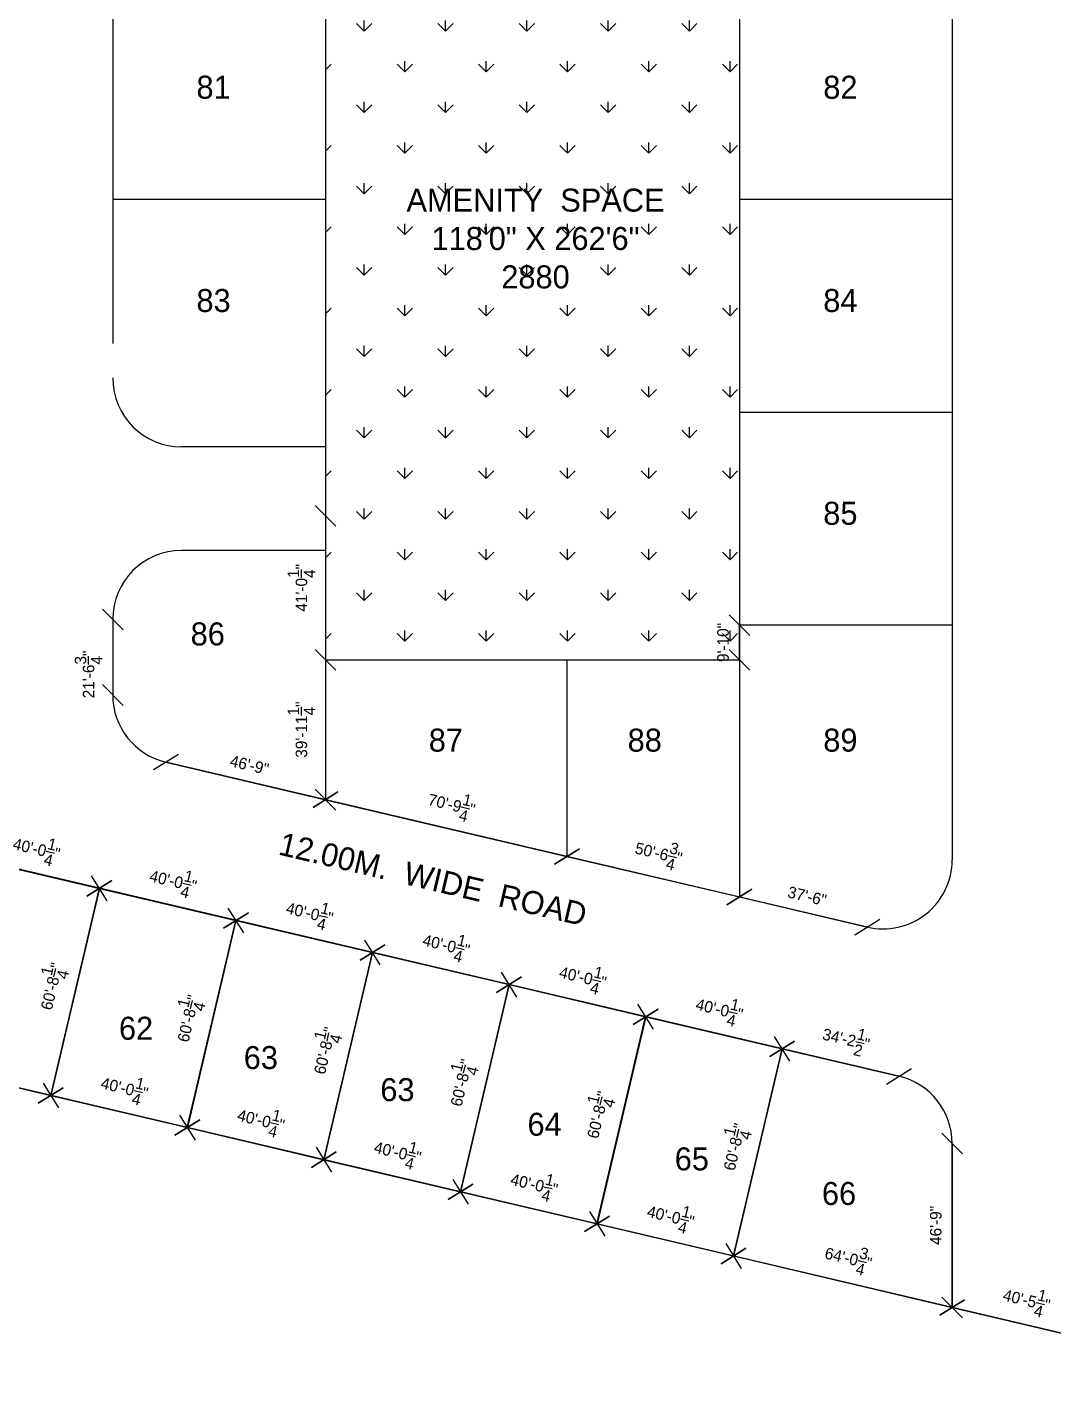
# Model space of a CAD drawing. Header units: inches. Extents: x 250 to 814, y -1477 to -285.
# Drawn here: x 521.33 to 530.26, y -858.8 to -847.08 of the extents above; entities that cross this region are included whole.
import ezdxf

# ---------------------------------------------------------------- set-up
doc = ezdxf.new("R2010")
doc.units = ezdxf.units.IN
doc.header["$MEASUREMENT"] = 0
doc.styles.get("Standard").update_dxf_attribs({"font": 'FRAMDCN.TTF', "height": 0.2})
doc.styles.add('style1', font='FRAMDCN.TTF', dxfattribs={"height": 0.1})
doc.dimstyles.new('Copy of 1000', dxfattribs={"dimtxt": 0.18, "dimasz": 0.18, "dimexe": 0.18, "dimexo": 0.0625, "dimgap": 0.09, "dimtad": 1, "dimtoh": 1, "dimlfac": 393.7, "dimzin": 0, "dimdsep": 46, "dimlunit": 4, "dimtxsty": 'Standard', "dimblk": 'OBLIQUE', "dimcen": 0.09, "dimse1": 1, "dimse2": 1, "dimadec": 0, "dimazin": 0, "dimtfac": 1, "dimtofl": 0, "dimtmove": 0, "dimatfit": 3, "dimfxl": 1, "dimtolj": 1, "dimtzin": 0, "dimarcsym": 0})

# ---------------------------------------------------------------- blocks, each defined once
blk = doc.blocks.new('_Oblique')
at = {"color": 0, "linetype": 'ByBlock', "lineweight": -2}
blk.add_line((-0.5, -0.5), (0.5, 0.5), dxfattribs=at)
blk = doc.blocks.new('*D518')
at = {"color": 0, "lineweight": -2, "transparency": 16777216}
blk.add_line((527.9, -855.96), (528.915, -856.199), dxfattribs=at)
at = {"layer": 'Defpoints', "color": 0, "transparency": 16777216}
for p in [(527.9, -855.96), (528.915, -856.199), (528.915, -856.199)]:
    blk.add_point(p, dxfattribs=at)
at = {"color": 0, "lineweight": -2, "transparency": 16777216, "xscale": 0.18, "yscale": 0.18, "zscale": 0.18}
for p, rotation in [((527.9, -855.96), 166.7757726690896), ((528.915, -856.199), 346.7757726690896)]:
    blk.add_blockref('_Oblique', p, dxfattribs=dict(at, rotation=rotation))
at = {"color": 0, "transparency": 16777216, "insert": (528.456, -855.876), "char_height": 0.1, "attachment_point": 5, "rotation": 346.7758, "style": 'style1'}
blk.add_mtext('\\A1;34\'-2{\\H1.000000x;\\S1/2;}"', dxfattribs=at)
blk = doc.blocks.new('*D519')
at = {"color": 0, "lineweight": -2, "transparency": 16777216}
blk.add_line((529.378, -858.208), (529.378, -856.783), dxfattribs=at)
at = {"layer": 'Defpoints', "color": 0, "transparency": 16777216}
for p in [(529.378, -856.783), (529.378, -856.783), (529.378, -858.208)]:
    blk.add_point(p, dxfattribs=at)
at = {"color": 0, "lineweight": -2, "transparency": 16777216, "xscale": 0.18, "yscale": 0.18, "zscale": 0.18}
for p, rotation in [((529.378, -856.783), 90), ((529.378, -858.208), 270)]:
    blk.add_blockref('_Oblique', p, dxfattribs=dict(at, rotation=rotation))
at = {"color": 0, "transparency": 16777216, "insert": (529.236, -857.495), "char_height": 0.1, "attachment_point": 5, "rotation": 90, "style": 'style1'}
blk.add_mtext('\\A1;46\'-9"', dxfattribs=at)
blk = doc.blocks.new('*D575')
at = {"color": 0, "lineweight": -2, "transparency": 16777216}
blk.add_line((522.078, -852.227), (522.078, -852.884), dxfattribs=at)
at = {"layer": 'Defpoints', "color": 0, "transparency": 16777216}
for p in [(522.078, -852.227), (522.078, -852.884), (522.078, -852.884)]:
    blk.add_point(p, dxfattribs=at)
at = {"color": 0, "lineweight": -2, "transparency": 16777216, "xscale": 0.18, "yscale": 0.18, "zscale": 0.18}
for p, rotation in [((522.078, -852.227), 90), ((522.078, -852.884), 270)]:
    blk.add_blockref('_Oblique', p, dxfattribs=dict(at, rotation=rotation))
at = {"color": 0, "transparency": 16777216, "insert": (521.868, -852.705), "char_height": 0.1, "attachment_point": 5, "rotation": 90, "style": 'style1'}
blk.add_mtext('\\A1;21\'-6{\\H1.000000x;\\S3/4;}"', dxfattribs=at)
blk = doc.blocks.new('*D576')
at = {"color": 0, "lineweight": -2, "transparency": 16777216}
blk.add_line((522.541, -853.468), (523.928, -853.794), dxfattribs=at)
at = {"layer": 'Defpoints', "color": 0, "transparency": 16777216}
for p in [(522.541, -853.468), (523.928, -853.794), (523.928, -853.794)]:
    blk.add_point(p, dxfattribs=at)
at = {"color": 0, "lineweight": -2, "transparency": 16777216, "xscale": 0.18, "yscale": 0.18, "zscale": 0.18}
for p, rotation in [((522.541, -853.468), 166.7757726689368), ((523.928, -853.794), 346.7757726689368)]:
    blk.add_blockref('_Oblique', p, dxfattribs=dict(at, rotation=rotation))
at = {"color": 0, "transparency": 16777216, "insert": (523.267, -853.493), "char_height": 0.1, "attachment_point": 5, "rotation": 346.7758, "style": 'style1'}
blk.add_mtext('\\A1;46\'-9"', dxfattribs=at)
blk = doc.blocks.new('*D577')
at = {"color": 0, "lineweight": -2, "transparency": 16777216}
blk.add_line((523.928, -853.794), (526.028, -854.287), dxfattribs=at)
at = {"layer": 'Defpoints', "color": 0, "transparency": 16777216}
for p in [(523.928, -853.794), (526.028, -854.287), (526.028, -854.287)]:
    blk.add_point(p, dxfattribs=at)
at = {"color": 0, "lineweight": -2, "transparency": 16777216, "xscale": 0.18, "yscale": 0.18, "zscale": 0.18}
for p, rotation in [((523.928, -853.794), 166.7757726689377), ((526.028, -854.287), 346.7757726689377)]:
    blk.add_blockref('_Oblique', p, dxfattribs=dict(at, rotation=rotation))
at = {"color": 0, "transparency": 16777216, "insert": (525.026, -853.837), "char_height": 0.1, "attachment_point": 5, "rotation": 346.7758, "style": 'style1'}
blk.add_mtext('\\A1;70\'-9{\\H1.000000x;\\S1/4;}"', dxfattribs=at)
blk = doc.blocks.new('*D578')
at = {"color": 0, "lineweight": -2, "transparency": 16777216}
blk.add_line((526.028, -854.287), (527.528, -854.64), dxfattribs=at)
at = {"layer": 'Defpoints', "color": 0, "transparency": 16777216}
for p in [(526.028, -854.287), (527.528, -854.64), (527.528, -854.64)]:
    blk.add_point(p, dxfattribs=at)
at = {"color": 0, "lineweight": -2, "transparency": 16777216, "xscale": 0.18, "yscale": 0.18, "zscale": 0.18}
for p, rotation in [((526.028, -854.287), 166.775772668937), ((527.528, -854.64), 346.775772668937)]:
    blk.add_blockref('_Oblique', p, dxfattribs=dict(at, rotation=rotation))
at = {"color": 0, "transparency": 16777216, "insert": (526.826, -854.259), "char_height": 0.1, "attachment_point": 5, "rotation": 346.7758, "style": 'style1'}
blk.add_mtext('\\A1;50\'-6{\\H1.000000x;\\S3/4;}"', dxfattribs=at)
blk = doc.blocks.new('*D579')
at = {"color": 0, "lineweight": -2, "transparency": 16777216}
blk.add_line((523.928, -851.327), (523.928, -852.577), dxfattribs=at)
at = {"layer": 'Defpoints', "color": 0, "transparency": 16777216}
for p in [(523.928, -851.327), (523.928, -852.577), (523.928, -852.577)]:
    blk.add_point(p, dxfattribs=at)
at = {"color": 0, "lineweight": -2, "transparency": 16777216, "xscale": 0.18, "yscale": 0.18, "zscale": 0.18}
for p, rotation in [((523.928, -851.327), 90), ((523.928, -852.577), 270)]:
    blk.add_blockref('_Oblique', p, dxfattribs=dict(at, rotation=rotation))
at = {"color": 0, "transparency": 16777216, "insert": (523.719, -851.952), "char_height": 0.1, "attachment_point": 5, "rotation": 90, "style": 'style1'}
blk.add_mtext('\\A1;41\'-0{\\H1.000000x;\\S1/4;}"', dxfattribs=at)
blk = doc.blocks.new('*D103')
at = {"color": 0, "lineweight": -2, "transparency": 16777216}
blk.add_line((523.928, -852.577), (523.928, -853.794), dxfattribs=at)
at = {"layer": 'Defpoints', "color": 0, "transparency": 16777216}
for p in [(523.928, -852.577), (523.928, -853.794), (523.928, -853.794)]:
    blk.add_point(p, dxfattribs=at)
at = {"color": 0, "lineweight": -2, "transparency": 16777216, "xscale": 0.18, "yscale": 0.18, "zscale": 0.18}
for p, rotation in [((523.928, -852.577), 90), ((523.928, -853.794), 270)]:
    blk.add_blockref('_Oblique', p, dxfattribs=dict(at, rotation=rotation))
at = {"color": 0, "transparency": 16777216, "insert": (523.719, -853.185), "char_height": 0.1, "attachment_point": 5, "rotation": 90, "style": 'style1'}
blk.add_mtext('\\A1;39\'-11{\\H1.000000x;\\S1/4;}"', dxfattribs=at)
blk = doc.blocks.new('*D104')
at = {"color": 0, "lineweight": -2, "transparency": 16777216}
blk.add_line((527.528, -854.64), (528.641, -854.901), dxfattribs=at)
at = {"layer": 'Defpoints', "color": 0, "transparency": 16777216}
for p in [(527.528, -854.64), (528.641, -854.901), (528.641, -854.901)]:
    blk.add_point(p, dxfattribs=at)
at = {"color": 0, "lineweight": -2, "transparency": 16777216, "xscale": 0.18, "yscale": 0.18, "zscale": 0.18}
for p, rotation in [((527.528, -854.64), 166.7757726689299), ((528.641, -854.901), 346.7757726689299)]:
    blk.add_blockref('_Oblique', p, dxfattribs=dict(at, rotation=rotation))
at = {"color": 0, "transparency": 16777216, "insert": (528.117, -854.633), "char_height": 0.1, "attachment_point": 5, "rotation": 346.7758, "style": 'style1'}
blk.add_mtext('\\A1;37\'-6"', dxfattribs=at)
blk = doc.blocks.new('*D585')
at = {"color": 0, "lineweight": -2, "transparency": 16777216}
blk.add_line((527.528, -852.577), (527.528, -852.277), dxfattribs=at)
at = {"layer": 'Defpoints', "color": 0, "transparency": 16777216}
for p in [(527.528, -852.277), (527.528, -852.277), (527.528, -852.577)]:
    blk.add_point(p, dxfattribs=at)
at = {"color": 0, "lineweight": -2, "transparency": 16777216, "xscale": 0.18, "yscale": 0.18, "zscale": 0.18}
for p, rotation in [((527.528, -852.277), 90), ((527.528, -852.577), 270)]:
    blk.add_blockref('_Oblique', p, dxfattribs=dict(at, rotation=rotation))
at = {"color": 0, "transparency": 16777216, "insert": (527.386, -852.427), "char_height": 0.1, "attachment_point": 5, "rotation": 90, "style": 'style1'}
blk.add_mtext('\\A1;9\'-10"', dxfattribs=at)
blk = doc.blocks.new('*D265')
at = {"color": 0, "lineweight": -2, "transparency": 16777216}
blk.add_line((527.477, -857.761), (529.378, -858.208), dxfattribs=at)
at = {"layer": 'Defpoints', "color": 0, "transparency": 16777216}
for p in [(527.477, -857.761), (529.378, -858.208), (529.378, -858.208)]:
    blk.add_point(p, dxfattribs=at)
at = {"color": 0, "lineweight": -2, "transparency": 16777216, "xscale": 0.18, "yscale": 0.18, "zscale": 0.18}
for p, rotation in [((527.477, -857.761), 166.7757726689389), ((529.378, -858.208), 346.7757726689389)]:
    blk.add_blockref('_Oblique', p, dxfattribs=dict(at, rotation=rotation))
at = {"color": 0, "transparency": 16777216, "insert": (528.476, -857.78), "char_height": 0.1, "attachment_point": 5, "rotation": 346.7758, "style": 'style1'}
blk.add_mtext('\\A1;64\'-0{\\H1.000000x;\\S3/4;}"', dxfattribs=at)
blk = doc.blocks.new('*D703')
at = {"color": 0, "lineweight": -2, "transparency": 16777216}
blk.add_line((529.378, -858.208), (530.578, -858.49), dxfattribs=at)
at = {"layer": 'Defpoints', "color": 0, "transparency": 16777216}
for p in [(529.378, -858.208), (530.578, -858.49), (530.578, -858.49)]:
    blk.add_point(p, dxfattribs=at)
at = {"color": 0, "lineweight": -2, "transparency": 16777216, "xscale": 0.18, "yscale": 0.18, "zscale": 0.18}
for p, rotation in [((529.378, -858.208), 166.7757726689285), ((530.578, -858.49), 346.7757726689285)]:
    blk.add_blockref('_Oblique', p, dxfattribs=dict(at, rotation=rotation))
at = {"color": 0, "transparency": 16777216, "insert": (530.026, -858.145), "char_height": 0.1, "attachment_point": 5, "rotation": 346.7758, "style": 'style1'}
blk.add_mtext('\\A1;40\'-5{\\H1.000000x;\\S1/4;}"', dxfattribs=at)
blk = doc.blocks.new('*D839')
at = {"color": 0, "lineweight": -2, "transparency": 16777216}
blk.add_line((520.774, -854.286), (521.962, -854.565), dxfattribs=at)
at = {"layer": 'Defpoints', "color": 0, "transparency": 16777216}
for p in [(520.774, -854.286), (521.962, -854.565), (521.962, -854.565)]:
    blk.add_point(p, dxfattribs=at)
at = {"color": 0, "lineweight": -2, "transparency": 16777216, "xscale": 0.18, "yscale": 0.18, "zscale": 0.18}
for p, rotation in [((520.774, -854.286), 166.7757726689238), ((521.962, -854.565), 346.7757726689238)]:
    blk.add_blockref('_Oblique', p, dxfattribs=dict(at, rotation=rotation))
at = {"color": 0, "transparency": 16777216, "insert": (521.416, -854.222), "char_height": 0.1, "attachment_point": 5, "rotation": 346.7758, "style": 'style1'}
blk.add_mtext('\\A1;40\'-0{\\H1.000000x;\\S1/4;}"', dxfattribs=at)
blk = doc.blocks.new('*D840')
at = {"color": 0, "lineweight": -2, "transparency": 16777216}
blk.add_line((521.962, -854.565), (523.15, -854.844), dxfattribs=at)
at = {"layer": 'Defpoints', "color": 0, "transparency": 16777216}
for p in [(521.962, -854.565), (523.15, -854.844), (523.15, -854.844)]:
    blk.add_point(p, dxfattribs=at)
at = {"color": 0, "lineweight": -2, "transparency": 16777216, "xscale": 0.18, "yscale": 0.18, "zscale": 0.18}
for p, rotation in [((521.962, -854.565), 166.7757726689214), ((523.15, -854.844), 346.7757726689214)]:
    blk.add_blockref('_Oblique', p, dxfattribs=dict(at, rotation=rotation))
at = {"color": 0, "transparency": 16777216, "insert": (522.604, -854.501), "char_height": 0.1, "attachment_point": 5, "rotation": 346.7758, "style": 'style1'}
blk.add_mtext('\\A1;40\'-0{\\H1.000000x;\\S1/4;}"', dxfattribs=at)
blk = doc.blocks.new('*D841')
at = {"color": 0, "lineweight": -2, "transparency": 16777216}
blk.add_line((523.15, -854.844), (524.337, -855.123), dxfattribs=at)
at = {"layer": 'Defpoints', "color": 0, "transparency": 16777216}
for p in [(523.15, -854.844), (524.337, -855.123), (524.337, -855.123)]:
    blk.add_point(p, dxfattribs=at)
at = {"color": 0, "lineweight": -2, "transparency": 16777216, "xscale": 0.18, "yscale": 0.18, "zscale": 0.18}
for p, rotation in [((523.15, -854.844), 166.7757726689201), ((524.337, -855.123), 346.7757726689201)]:
    blk.add_blockref('_Oblique', p, dxfattribs=dict(at, rotation=rotation))
at = {"color": 0, "transparency": 16777216, "insert": (523.791, -854.78), "char_height": 0.1, "attachment_point": 5, "rotation": 346.7758, "style": 'style1'}
blk.add_mtext('\\A1;40\'-0{\\H1.000000x;\\S1/4;}"', dxfattribs=at)
blk = doc.blocks.new('*D842')
at = {"color": 0, "lineweight": -2, "transparency": 16777216}
blk.add_line((524.337, -855.123), (525.525, -855.402), dxfattribs=at)
at = {"layer": 'Defpoints', "color": 0, "transparency": 16777216}
for p in [(524.337, -855.123), (525.525, -855.402), (525.525, -855.402)]:
    blk.add_point(p, dxfattribs=at)
at = {"color": 0, "lineweight": -2, "transparency": 16777216, "xscale": 0.18, "yscale": 0.18, "zscale": 0.18}
for p, rotation in [((524.337, -855.123), 166.7757726689354), ((525.525, -855.402), 346.7757726689354)]:
    blk.add_blockref('_Oblique', p, dxfattribs=dict(at, rotation=rotation))
at = {"color": 0, "transparency": 16777216, "insert": (524.979, -855.059), "char_height": 0.1, "attachment_point": 5, "rotation": 346.7758, "style": 'style1'}
blk.add_mtext('\\A1;40\'-0{\\H1.000000x;\\S1/4;}"', dxfattribs=at)
blk = doc.blocks.new('*D843')
at = {"color": 0, "lineweight": -2, "transparency": 16777216}
blk.add_line((525.525, -855.402), (526.713, -855.681), dxfattribs=at)
at = {"layer": 'Defpoints', "color": 0, "transparency": 16777216}
for p in [(525.525, -855.402), (526.713, -855.681), (526.713, -855.681)]:
    blk.add_point(p, dxfattribs=at)
at = {"color": 0, "lineweight": -2, "transparency": 16777216, "xscale": 0.18, "yscale": 0.18, "zscale": 0.18}
for p, rotation in [((525.525, -855.402), 166.7757726689354), ((526.713, -855.681), 346.7757726689354)]:
    blk.add_blockref('_Oblique', p, dxfattribs=dict(at, rotation=rotation))
at = {"color": 0, "transparency": 16777216, "insert": (526.167, -855.338), "char_height": 0.1, "attachment_point": 5, "rotation": 346.7758, "style": 'style1'}
blk.add_mtext('\\A1;40\'-0{\\H1.000000x;\\S1/4;}"', dxfattribs=at)
blk = doc.blocks.new('*D844')
at = {"color": 0, "lineweight": -2, "transparency": 16777216}
blk.add_line((526.713, -855.681), (527.9, -855.96), dxfattribs=at)
at = {"layer": 'Defpoints', "color": 0, "transparency": 16777216}
for p in [(526.713, -855.681), (527.9, -855.96), (527.9, -855.96)]:
    blk.add_point(p, dxfattribs=at)
at = {"color": 0, "lineweight": -2, "transparency": 16777216, "xscale": 0.18, "yscale": 0.18, "zscale": 0.18}
for p, rotation in [((526.713, -855.681), 166.7757726687985), ((527.9, -855.96), 346.7757726687985)]:
    blk.add_blockref('_Oblique', p, dxfattribs=dict(at, rotation=rotation))
at = {"color": 0, "transparency": 16777216, "insert": (527.354, -855.617), "char_height": 0.1, "attachment_point": 5, "rotation": 346.7758, "style": 'style1'}
blk.add_mtext('\\A1;40\'-0{\\H1.000000x;\\S1/4;}"', dxfattribs=at)
blk = doc.blocks.new('*D860')
at = {"color": 0, "lineweight": -2, "transparency": 16777216}
blk.add_line((521.962, -854.565), (521.539, -856.366), dxfattribs=at)
at = {"layer": 'Defpoints', "color": 0, "transparency": 16777216}
for p in [(521.962, -854.565), (521.539, -856.366), (521.539, -856.366)]:
    blk.add_point(p, dxfattribs=at)
at = {"color": 0, "lineweight": -2, "transparency": 16777216, "xscale": 0.18, "yscale": 0.18, "zscale": 0.18}
for p, rotation in [((521.962, -854.565), 76.77577266893692), ((521.539, -856.366), 256.7757726689369)]:
    blk.add_blockref('_Oblique', p, dxfattribs=dict(at, rotation=rotation))
at = {"color": 0, "transparency": 16777216, "insert": (521.547, -855.417), "char_height": 0.1, "attachment_point": 5, "rotation": 76.7758, "style": 'style1'}
blk.add_mtext('\\A1;60\'-8{\\H1.000000x;\\S1/4;}"', dxfattribs=at)
blk = doc.blocks.new('*D861')
at = {"color": 0, "lineweight": -2, "transparency": 16777216}
blk.add_line((523.15, -854.844), (522.727, -856.645), dxfattribs=at)
at = {"layer": 'Defpoints', "color": 0, "transparency": 16777216}
for p in [(523.15, -854.844), (522.727, -856.645), (522.727, -856.645)]:
    blk.add_point(p, dxfattribs=at)
at = {"color": 0, "lineweight": -2, "transparency": 16777216, "xscale": 0.18, "yscale": 0.18, "zscale": 0.18}
for p, rotation in [((523.15, -854.844), 76.77577266893692), ((522.727, -856.645), 256.7757726689369)]:
    blk.add_blockref('_Oblique', p, dxfattribs=dict(at, rotation=rotation))
at = {"color": 0, "transparency": 16777216, "insert": (522.735, -855.696), "char_height": 0.1, "attachment_point": 5, "rotation": 76.7758, "style": 'style1'}
blk.add_mtext('\\A1;60\'-8{\\H1.000000x;\\S1/4;}"', dxfattribs=at)
blk = doc.blocks.new('*D862')
at = {"color": 0, "lineweight": -2, "transparency": 16777216}
blk.add_line((524.337, -855.123), (523.914, -856.924), dxfattribs=at)
at = {"layer": 'Defpoints', "color": 0, "transparency": 16777216}
for p in [(524.337, -855.123), (523.914, -856.924), (523.914, -856.924)]:
    blk.add_point(p, dxfattribs=at)
at = {"color": 0, "lineweight": -2, "transparency": 16777216, "xscale": 0.18, "yscale": 0.18, "zscale": 0.18}
for p, rotation in [((524.337, -855.123), 76.77577266894292), ((523.914, -856.924), 256.7757726689429)]:
    blk.add_blockref('_Oblique', p, dxfattribs=dict(at, rotation=rotation))
at = {"color": 0, "transparency": 16777216, "insert": (523.922, -855.976), "char_height": 0.1, "attachment_point": 5, "rotation": 76.7758, "style": 'style1'}
blk.add_mtext('\\A1;60\'-8{\\H1.000000x;\\S1/4;}"', dxfattribs=at)
blk = doc.blocks.new('*D863')
at = {"color": 0, "lineweight": -2, "transparency": 16777216}
blk.add_line((525.525, -855.402), (525.102, -857.203), dxfattribs=at)
at = {"layer": 'Defpoints', "color": 0, "transparency": 16777216}
for p in [(525.525, -855.402), (525.102, -857.203), (525.102, -857.203)]:
    blk.add_point(p, dxfattribs=at)
at = {"color": 0, "lineweight": -2, "transparency": 16777216, "xscale": 0.18, "yscale": 0.18, "zscale": 0.18}
for p, rotation in [((525.525, -855.402), 76.77577266893604), ((525.102, -857.203), 256.7757726689361)]:
    blk.add_blockref('_Oblique', p, dxfattribs=dict(at, rotation=rotation))
at = {"color": 0, "transparency": 16777216, "insert": (525.11, -856.255), "char_height": 0.1, "attachment_point": 5, "rotation": 76.7758, "style": 'style1'}
blk.add_mtext('\\A1;60\'-8{\\H1.000000x;\\S1/4;}"', dxfattribs=at)
blk = doc.blocks.new('*D864')
at = {"color": 0, "lineweight": -2, "transparency": 16777216}
blk.add_line((526.713, -855.681), (526.29, -857.482), dxfattribs=at)
at = {"layer": 'Defpoints', "color": 0, "transparency": 16777216}
for p in [(526.713, -855.681), (526.29, -857.482), (526.29, -857.482)]:
    blk.add_point(p, dxfattribs=at)
at = {"color": 0, "lineweight": -2, "transparency": 16777216, "xscale": 0.18, "yscale": 0.18, "zscale": 0.18}
for p, rotation in [((526.713, -855.681), 76.77577266893525), ((526.29, -857.482), 256.7757726689352)]:
    blk.add_blockref('_Oblique', p, dxfattribs=dict(at, rotation=rotation))
at = {"color": 0, "transparency": 16777216, "insert": (526.298, -856.534), "char_height": 0.1, "attachment_point": 5, "rotation": 76.7758, "style": 'style1'}
blk.add_mtext('\\A1;60\'-8{\\H1.000000x;\\S1/4;}"', dxfattribs=at)
blk = doc.blocks.new('*D865')
at = {"color": 0, "lineweight": -2, "transparency": 16777216}
blk.add_line((527.9, -855.96), (527.477, -857.761), dxfattribs=at)
at = {"layer": 'Defpoints', "color": 0, "transparency": 16777216}
for p in [(527.9, -855.96), (527.477, -857.761), (527.477, -857.761)]:
    blk.add_point(p, dxfattribs=at)
at = {"color": 0, "lineweight": -2, "transparency": 16777216, "xscale": 0.18, "yscale": 0.18, "zscale": 0.18}
for p, rotation in [((527.9, -855.96), 76.77577266894211), ((527.477, -857.761), 256.7757726689421)]:
    blk.add_blockref('_Oblique', p, dxfattribs=dict(at, rotation=rotation))
at = {"color": 0, "transparency": 16777216, "insert": (527.485, -856.813), "char_height": 0.1, "attachment_point": 5, "rotation": 76.7758, "style": 'style1'}
blk.add_mtext('\\A1;60\'-8{\\H1.000000x;\\S1/4;}"', dxfattribs=at)
blk = doc.blocks.new('*D872')
at = {"color": 0, "lineweight": -2, "transparency": 16777216}
blk.add_line((520.351, -856.087), (521.539, -856.366), dxfattribs=at)
at = {"layer": 'Defpoints', "color": 0, "transparency": 16777216}
for p in [(520.351, -856.087), (521.539, -856.366), (521.539, -856.366)]:
    blk.add_point(p, dxfattribs=at)
at = {"color": 0, "lineweight": -2, "transparency": 16777216, "xscale": 0.18, "yscale": 0.18, "zscale": 0.18}
for p, rotation in [((520.351, -856.087), 166.7757726689681), ((521.539, -856.366), 346.7757726689681)]:
    blk.add_blockref('_Oblique', p, dxfattribs=dict(at, rotation=rotation))
at = {"color": 0, "transparency": 16777216, "insert": (520.993, -856.023), "char_height": 0.1, "attachment_point": 5, "rotation": 346.7758, "style": 'style1'}
blk.add_mtext('\\A1;40\'-0{\\H1.000000x;\\S1/4;}"', dxfattribs=at)
blk = doc.blocks.new('*D873')
at = {"color": 0, "lineweight": -2, "transparency": 16777216}
blk.add_line((521.539, -856.366), (522.727, -856.645), dxfattribs=at)
at = {"layer": 'Defpoints', "color": 0, "transparency": 16777216}
for p in [(521.539, -856.366), (522.727, -856.645), (522.727, -856.645)]:
    blk.add_point(p, dxfattribs=at)
at = {"color": 0, "lineweight": -2, "transparency": 16777216, "xscale": 0.18, "yscale": 0.18, "zscale": 0.18}
for p, rotation in [((521.539, -856.366), 166.7757726689471), ((522.727, -856.645), 346.7757726689471)]:
    blk.add_blockref('_Oblique', p, dxfattribs=dict(at, rotation=rotation))
at = {"color": 0, "transparency": 16777216, "insert": (522.181, -856.302), "char_height": 0.1, "attachment_point": 5, "rotation": 346.7758, "style": 'style1'}
blk.add_mtext('\\A1;40\'-0{\\H1.000000x;\\S1/4;}"', dxfattribs=at)
blk = doc.blocks.new('*D874')
at = {"color": 0, "lineweight": -2, "transparency": 16777216}
blk.add_line((522.727, -856.645), (523.914, -856.924), dxfattribs=at)
at = {"layer": 'Defpoints', "color": 0, "transparency": 16777216}
for p in [(522.727, -856.645), (523.914, -856.924), (523.914, -856.924)]:
    blk.add_point(p, dxfattribs=at)
at = {"color": 0, "lineweight": -2, "transparency": 16777216, "xscale": 0.18, "yscale": 0.18, "zscale": 0.18}
for p, rotation in [((522.727, -856.645), 166.7757726689378), ((523.914, -856.924), 346.7757726689379)]:
    blk.add_blockref('_Oblique', p, dxfattribs=dict(at, rotation=rotation))
at = {"color": 0, "transparency": 16777216, "insert": (523.368, -856.581), "char_height": 0.1, "attachment_point": 5, "rotation": 346.7758, "style": 'style1'}
blk.add_mtext('\\A1;40\'-0{\\H1.000000x;\\S1/4;}"', dxfattribs=at)
blk = doc.blocks.new('*D875')
at = {"color": 0, "lineweight": -2, "transparency": 16777216}
blk.add_line((523.914, -856.924), (525.102, -857.203), dxfattribs=at)
at = {"layer": 'Defpoints', "color": 0, "transparency": 16777216}
for p in [(523.914, -856.924), (525.102, -857.203), (525.102, -857.203)]:
    blk.add_point(p, dxfattribs=at)
at = {"color": 0, "lineweight": -2, "transparency": 16777216, "xscale": 0.18, "yscale": 0.18, "zscale": 0.18}
for p, rotation in [((523.914, -856.924), 166.7757726689299), ((525.102, -857.203), 346.77577266893)]:
    blk.add_blockref('_Oblique', p, dxfattribs=dict(at, rotation=rotation))
at = {"color": 0, "transparency": 16777216, "insert": (524.556, -856.86), "char_height": 0.1, "attachment_point": 5, "rotation": 346.7758, "style": 'style1'}
blk.add_mtext('\\A1;40\'-0{\\H1.000000x;\\S1/4;}"', dxfattribs=at)
blk = doc.blocks.new('*D876')
at = {"color": 0, "lineweight": -2, "transparency": 16777216}
blk.add_line((525.102, -857.203), (526.29, -857.482), dxfattribs=at)
at = {"layer": 'Defpoints', "color": 0, "transparency": 16777216}
for p in [(525.102, -857.203), (526.29, -857.482), (526.29, -857.482)]:
    blk.add_point(p, dxfattribs=at)
at = {"color": 0, "lineweight": -2, "transparency": 16777216, "xscale": 0.18, "yscale": 0.18, "zscale": 0.18}
for p, rotation in [((525.102, -857.203), 166.7757726689373), ((526.29, -857.482), 346.7757726689373)]:
    blk.add_blockref('_Oblique', p, dxfattribs=dict(at, rotation=rotation))
at = {"color": 0, "transparency": 16777216, "insert": (525.744, -857.139), "char_height": 0.1, "attachment_point": 5, "rotation": 346.7758, "style": 'style1'}
blk.add_mtext('\\A1;40\'-0{\\H1.000000x;\\S1/4;}"', dxfattribs=at)
blk = doc.blocks.new('*D877')
at = {"color": 0, "lineweight": -2, "transparency": 16777216}
blk.add_line((526.29, -857.482), (527.477, -857.761), dxfattribs=at)
at = {"layer": 'Defpoints', "color": 0, "transparency": 16777216}
for p in [(526.29, -857.482), (527.477, -857.761), (527.477, -857.761)]:
    blk.add_point(p, dxfattribs=at)
at = {"color": 0, "lineweight": -2, "transparency": 16777216, "xscale": 0.18, "yscale": 0.18, "zscale": 0.18}
for p, rotation in [((526.29, -857.482), 166.775772668999), ((527.477, -857.761), 346.775772668999)]:
    blk.add_blockref('_Oblique', p, dxfattribs=dict(at, rotation=rotation))
at = {"color": 0, "transparency": 16777216, "insert": (526.931, -857.418), "char_height": 0.1, "attachment_point": 5, "rotation": 346.7758, "style": 'style1'}
blk.add_mtext('\\A1;40\'-0{\\H1.000000x;\\S1/4;}"', dxfattribs=at)
blk = doc.blocks.new('1234')
h = blk.add_hatch()
h.set_pattern_fill('GRASS', color=6, scale=0.5, style=0)
h.set_pattern_definition([(90, (100, 0), (-0.35355339, 0.35355339), [0.09375, -0.61335678]), (45, (100, 0), (-0.3535534, 0.3535534), [0.09375, -0.40625]), (135, (100, 0), (-0.3535534, -0.3535534), [0.09375, -0.40625])])
h.paths.add_polyline_path([(523.928091, -852.576861), (527.528091, -852.576861), (527.528091, -844.576861), (523.928091, -844.576861)])
h.paths.add_polyline_path([(524.749951, -848.431802), (526.759841, -848.431802), (526.759841, -849.413121), (524.749951, -849.413121)], flags=24)
at = {"color": 1}
for p, q in [((523.928091, -843.076861), (523.928091, -853.79398)), ((527.528091, -843.076861), (527.528091, -854.639959)), ((522.078091, -843.676861), (522.078091, -849.826861)), ((529.378091, -843.676861), (529.378091, -854.317358)), ((523.928091, -848.576861), (522.078091, -848.576861)), ((529.378091, -848.576861), (527.528091, -848.576861)), ((528.915348, -856.198644), (503.49815, -850.225754)), ((529.378091, -850.426861), (527.528091, -850.426861)), ((523.928091, -850.726861), (522.678091, -850.726861)), ((523.928091, -851.626861), (522.678091, -851.626861)), ((522.078091, -852.226861), (522.078091, -852.883894)), ((529.378091, -852.276861), (527.528091, -852.276861)), ((522.078091, -852.426861), (522.078091, -852.883894)), ((523.928091, -852.576861), (527.528091, -852.576861)), ((526.028091, -852.576861), (526.028091, -854.287468)), ((528.640833, -854.901447), (522.540833, -853.467983)), ((521.538922, -856.365622), (521.962133, -854.56468)), ((522.726571, -856.644713), (523.149781, -854.843771)), ((523.914219, -856.923803), (524.33743, -855.122861)), ((525.101867, -857.202893), (525.525078, -855.401951)), ((526.289516, -857.481984), (526.712726, -855.681041)), ((527.477164, -857.761074), (527.900375, -855.960132)), ((529.378091, -856.782734), (529.378091, -858.20778))]:
    blk.add_line(p, q, dxfattribs=at)
blk.add_line((553.585453, -863.896366), (512.315178, -854.198098))
for centre, start, end in [((522.678091, -850.126861), 180, 270), ((522.678091, -852.226861), 90, 180), ((522.678091, -852.883894), 180, 256.7757727), ((528.778091, -854.317358), 256.7757727, 360), ((528.778091, -856.782734), 0, 76.7757727)]:
    blk.add_arc(centre, 0.6, start, end, dxfattribs=at)
at = {"color": 1, "char_height": 0.2, "width": 1.17971751, "attachment_point": 2}
for s, insert in [('81', (522.955018, -847.499944)), ('82', (528.406152, -847.499944)), ('83', (522.955018, -849.354154)), ('84', (528.406152, -849.354154)), ('85', (528.406152, -851.204154)), ('86', (522.904487, -852.252616)), ('87', (524.975261, -853.176336)), ('88', (526.704797, -853.176336)), ('89', (528.406152, -853.176336)), ('62', (522.280873, -855.681087)), ('63', (523.366306, -855.936157)), ('63', (524.553954, -856.215248)), ('64', (525.834083, -856.51607)), ('65', (527.114212, -856.816893)), ('66', (528.394342, -857.117716))]:
    blk.add_mtext(s, dxfattribs=dict(at, insert=insert))
at = {"insert": (525.754896, -848.481802), "char_height": 0.2, "width": 4.32924324, "attachment_point": 2}
blk.add_mtext('AMENITY  SPACE\\P118\'0" X 262\'6"\\P2880', dxfattribs=at)
at = {"insert": (524.886163, -854.387426), "char_height": 0.2, "width": 4.31634683, "attachment_point": 2, "rotation": 346.7757727}
blk.add_mtext('12.00M.  WIDE  ROAD', dxfattribs=at)
at = {"color": 4}
for p1, p2, picture, middle in [((523.9280908221, -851.3268608556), (523.9280908221, -852.5768608556), '*D579', (523.7190432031, -851.9518608556)), ((523.928091, -852.576861), (523.928091, -853.79398), '*D103', (523.719043, -853.185421)), ((522.540833, -853.467983), (523.928091, -853.79398), '*D576', (523.266908, -853.492911)), ((523.928091, -853.79398), (526.028091, -854.287468), '*D577', (525.025913, -853.83722)), ((520.774485, -854.28559), (521.962133, -854.56468), '*D839', (521.416131, -854.221631)), ((526.028091, -854.287468), (527.528091, -854.639959), '*D578', (526.826206, -854.258961)), ((521.962133, -854.56468), (523.149781, -854.843771), '*D840', (522.603779, -854.500721)), ((521.962133, -854.56468), (521.538922, -856.365622), '*D860', (521.547024, -855.417329)), ((527.528091, -854.639959), (528.640833, -854.901447), '*D104', (528.116908, -854.632632)), ((523.149781, -854.843771), (522.726571, -856.644713), '*D861', (522.734672, -855.696419)), ((523.149781, -854.843771), (524.33743, -855.122861), '*D841', (523.791428, -854.779812)), ((524.33743, -855.122861), (525.525078, -855.401951), '*D842', (524.979076, -855.058902)), ((524.33743, -855.122861), (523.914219, -856.923803), '*D862', (523.92232, -855.97551)), ((525.525078, -855.401951), (526.712726, -855.681041), '*D843', (526.166725, -855.337992)), ((525.525078, -855.401951), (525.101867, -857.202893), '*D863', (525.109969, -856.2546)), ((526.712726, -855.681041), (527.900375, -855.960132), '*D844', (527.354373, -855.617082)), ((526.7127265, -855.6810414), (526.2895158, -857.4819835), '*D864', (526.297617, -856.5336902)), ((527.900375, -855.960132), (528.915348, -856.198644), '*D518', (528.455684, -855.875884)), ((520.351274, -856.086532), (521.538922, -856.365622), '*D872', (520.99292, -856.022573)), ((527.900375, -855.960132), (527.477164, -857.761074), '*D865', (527.485265, -856.81278)), ((521.538922, -856.365622), (522.726571, -856.644713), '*D873', (522.180569, -856.301663)), ((522.726571, -856.644713), (523.914219, -856.923803), '*D874', (523.368217, -856.580754)), ((523.914219, -856.923803), (525.101867, -857.202893), '*D875', (524.555866, -856.859844)), ((529.378091, -858.20778), (529.378091, -856.782734), '*D519', (529.236259, -857.495257)), ((525.101867, -857.202893), (526.289516, -857.481984), '*D876', (525.743514, -857.138934)), ((526.289516, -857.481984), (527.477164, -857.761074), '*D877', (526.931162, -857.418025)), ((527.477164, -857.761074), (529.378091, -858.20778), '*D265', (528.475743, -857.779675)), ((529.378091, -858.20778), (530.578091, -858.489773), '*D703', (530.025913, -858.145273))]:
    dim = blk.add_aligned_dim(p1=p1, p2=p2, distance=0, dimstyle='Copy of 1000', override={"dimtxsty": 'style1'}, dxfattribs=at)
    dim.commit()
    dim.dimension.update_dxf_attribs({"geometry": picture, "text_midpoint": middle})
for base, p1, p2, picture, middle in [((522.078091, -852.883894), (522.078091, -852.226861), (522.078091, -852.883894), '*D575', (522.078091, -852.705377)), ((527.528091, -852.276861), (527.528091, -852.576861), (527.528091, -852.276861), '*D585', (527.528091, -852.426861))]:
    dim = blk.add_linear_dim(base=base, p1=p1, p2=p2, angle=90, dimstyle='Copy of 1000', override={"dimtxsty": 'style1'}, dxfattribs=at)
    dim.commit()
    dim.dimension.update_dxf_attribs({"geometry": picture, "text_midpoint": middle, "dimtype": 128})

msp = doc.modelspace()

# ---------------------------------------------------------------- block references
at = {"color": 4}
msp.add_blockref('1234', (0, 0), dxfattribs=at)

doc.saveas('drawing.dxf')
